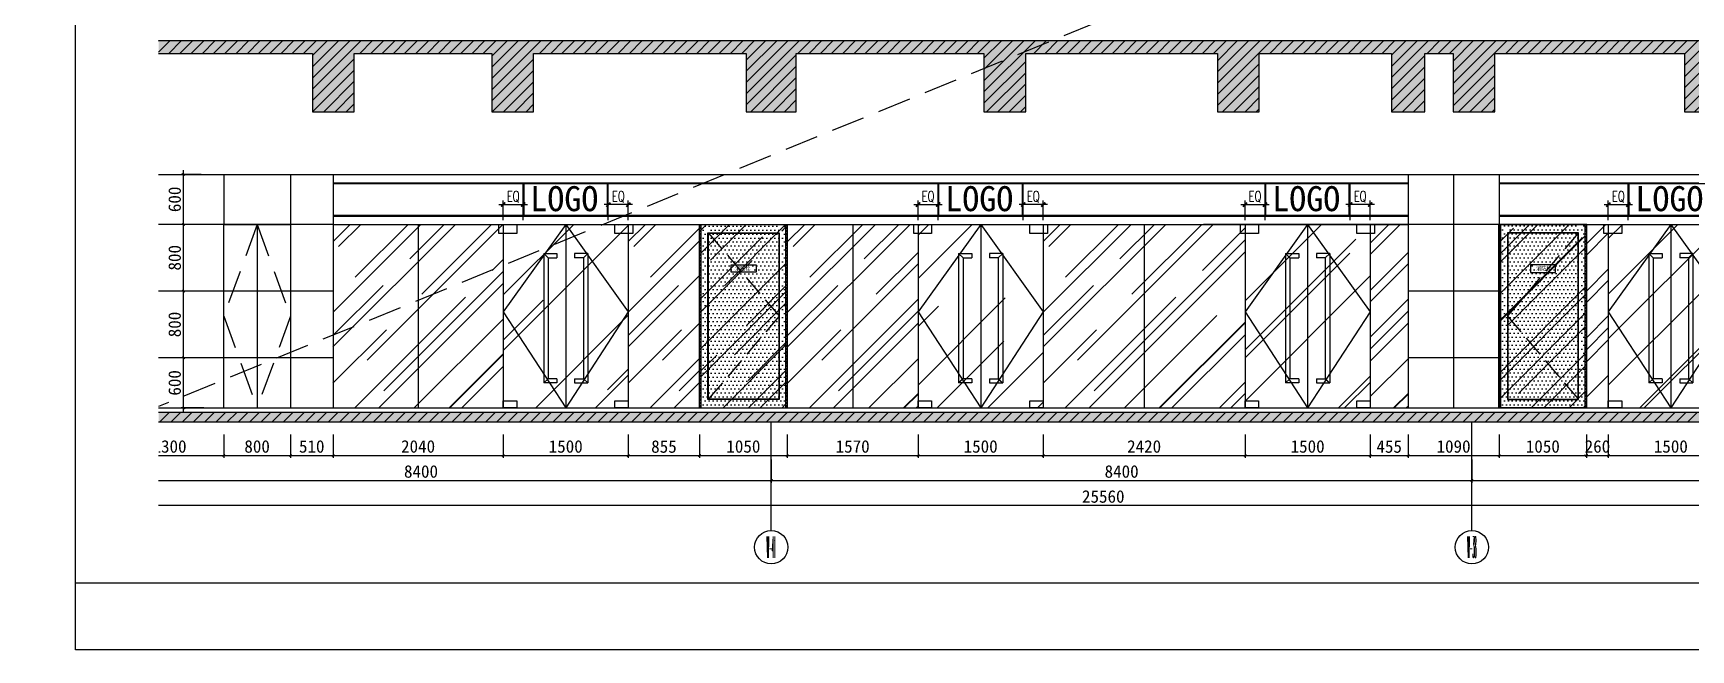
# Model space of a CAD drawing. Header units: millimetres. Extents: x 110215 to 630040, y -488650 to 141897.
# Drawn here: x 461542 to 481417, y 121786 to 129179 of the extents above; entities that cross this region are included whole.
import ezdxf
from ezdxf.enums import TextEntityAlignment as Align
from ezdxf.xclip import XClip

# ---------------------------------------------------------------- set-up
doc = ezdxf.new("R2010")
doc.units = ezdxf.units.MM
doc.header["$LTSCALE"] = 1000
doc.header["$XCLIPFRAME"] = 0
doc.linetypes.add('_DASH', pattern=[0.6, 0.4, -0.2])
doc.linetypes.add('DASH', pattern=[0.35, 0.25, -0.1])
doc.layers.get('Defpoints').update_dxf_attribs({"color": 2})
for name, color, linetype in [('0-118标注', 2, 'Continuous'), ('0-140c立面材料填充', 250, 'Continuous'), ('0-140d立面材料分隔', 146, 'Continuous'), ('0-140立面图剖切线', 4, 'Continuous'), ('1', 4, 'Continuous'), ('7', 7, 'Continuous'), ('D-地面', 8, 'Continuous'), ('E立-ELEV1', 6, 'Continuous')]:
    doc.layers.add(name, color=color, linetype=linetype)
doc.styles.add('_TCH_AXIS', font='COMPLEX', dxfattribs={"bigfont": 'GBCBIG'})
doc.styles.add('COMPLEX', font='COMPLEX')
doc.styles.add('LOGO', font='arial.ttf', dxfattribs={"width": 0.9})
doc.styles.add('TXT', font='txt.shx', dxfattribs={"width": 0.7})
doc.styles.add('繁黑体', font='simhei.ttf')
doc.styles.add('黑体', font='simhei.ttf')
doc.dimstyles.new('50', dxfattribs={"dimscale": 50, "dimtxt": 3, "dimasz": 0.6, "dimexe": 0.6, "dimexo": 0.6, "dimtad": 1, "dimdec": 0, "dimdsep": 46, "dimtxsty": '黑体', "dimblk1": 'ARCHTICK', "dimblk2": 'ARCHTICK', "dimsah": 1, "dimcen": 0, "dimdle": 1, "dimclrd": 251, "dimclre": 251, "dimclrt": 2, "dimadec": 0, "dimazin": 0, "dimtfac": 1, "dimtdec": 0, "dimtix": 1, "dimtmove": 2, "dimatfit": 3, "dimldrblk": 'DOT', "dimfxl": 0, "dimtolj": 1, "dimtzin": 0, "dimarcsym": 0})
doc.dimstyles.new('副本 1-50', dxfattribs={"dimscale": 50, "dimtxt": 2.5, "dimasz": 1, "dimexe": 1, "dimexo": 1, "dimgap": 0.6, "dimtad": 1, "dimdec": 0, "dimrnd": 5, "dimzin": 0, "dimdsep": 46, "dimtxsty": 'TXT', "dimblk": 'ARCHTICK', "dimcen": 4, "dimdle": 1, "dimclrd": 3, "dimclre": 3, "dimclrt": 3, "dimadec": 0, "dimazin": 0, "dimtfac": 1, "dimtdec": 0, "dimtix": 1, "dimtmove": 2, "dimatfit": 3, "dimldrblk": 'ARCHTICK', "dimfxl": 0, "dimtolj": 1, "dimtzin": 0, "dimarcsym": 0})

# ---------------------------------------------------------------- blocks, each defined once
blk = doc.blocks.new('_ArchTick')
at = {"color": 0, "linetype": 'ByBlock', "const_width": 0.4}
blk.add_lwpolyline([(-0.5, -0.5), (0.5, 0.5)], dxfattribs=at)
blk = doc.blocks.new('*D130')
at = {"color": 3, "lineweight": -2, "transparency": 16777216}
for p, q in [((2433621, 314332), (2433281, 314332)), ((2433331, 314145), (2433331, 314382)), ((2433571, 314145), (2433571, 314382))]:
    blk.add_line(p, q, dxfattribs=at)
at = {"layer": 'Defpoints', "color": 0, "transparency": 16777216}
for p in [(2433331, 314332), (2433331, 314095), (2433571, 314095)]:
    blk.add_point(p, dxfattribs=at)
at = {"color": 3, "lineweight": -2, "transparency": 16777216, "xscale": 50, "yscale": 50, "zscale": 50, "rotation": 180}
blk.add_blockref('_ArchTick', (2433331, 314332), dxfattribs=at)
at = {"color": 3, "lineweight": -2, "transparency": 16777216, "xscale": 50, "yscale": 50, "zscale": 50}
blk.add_blockref('_ArchTick', (2433571, 314332), dxfattribs=at)
at = {"color": 3, "transparency": 16777216, "insert": (2433451, 314425), "char_height": 125, "attachment_point": 5, "style": 'TXT'}
blk.add_mtext('\\A1;EQ', dxfattribs=at)
blk = doc.blocks.new('*D131')
at = {"color": 3, "lineweight": -2, "transparency": 16777216}
for p, q in [((2432021, 314332), (2432361, 314332)), ((2432071, 314145), (2432071, 314382)), ((2432311, 314145), (2432311, 314382))]:
    blk.add_line(p, q, dxfattribs=at)
at = {"layer": 'Defpoints', "color": 0, "transparency": 16777216}
for p in [(2432311, 314332), (2432071, 314095), (2432311, 314095)]:
    blk.add_point(p, dxfattribs=at)
at = {"color": 3, "lineweight": -2, "transparency": 16777216, "xscale": 50, "yscale": 50, "zscale": 50, "rotation": 180}
blk.add_blockref('_ArchTick', (2432071, 314332), dxfattribs=at)
at = {"color": 3, "lineweight": -2, "transparency": 16777216, "xscale": 50, "yscale": 50, "zscale": 50}
blk.add_blockref('_ArchTick', (2432311, 314332), dxfattribs=at)
at = {"color": 3, "transparency": 16777216, "insert": (2432191, 314425), "char_height": 125, "attachment_point": 5, "style": 'TXT'}
blk.add_mtext('\\A1;EQ', dxfattribs=at)
blk = doc.blocks.new('DEWRW')
h = blk.add_hatch()
h.set_pattern_fill('玻璃', color=8, scale=500, angle=45)
h.set_pattern_definition([(45, (554804.03, 134723.7), (424.26, 1131.37), [7500, -1000, 2500, -500]), (45, (555097.5, 135370.7), (-823.78, 116.67), [1500, -165, 3000, -375]), (45, (554680.3, 135201), (1601.597, 2075.36), [4000, -700, 2000, -500])])
h.paths.add_polyline_path([(555862, 135164), (555862, 137364), (554847, 137364), (554847, 135164)])
at = {"layer": 'D-地面'}
h = blk.add_hatch(dxfattribs=at)
h.set_pattern_fill('DOTS', color=8, scale=30, style=0)
h.set_pattern_definition([(0, (554824.034, 134723.713), (23.8125, 47.625), [0, -47.625])])
h.paths.add_polyline_path([(554904, 135164), (555804, 135164), (555784, 137364), (554904, 137364)], flags=17)
h.paths.add_polyline_path([(554909, 135164), (555799, 135164), (555799, 137364), (554926, 137364)], flags=16)
h.paths.add_polyline_path([(555862, 135164), (555862, 137364), (554847, 137364), (554847, 135164)])
at = {"layer": 'E立-ELEV1'}
h = blk.add_hatch(dxfattribs=at)
h.set_pattern_fill('ANSI32', color=8, scale=3, style=0)
h.set_pattern_definition([(45, (565679.61, 137320.94), (-20.205576, 20.205576), []), (45, (565693.08, 137320.94), (-20.205576, 20.205576), [])])
h.paths.add_polyline_path([(554827, 135164), (554847, 135164), (554847, 137364), (554827, 137364)])
h = blk.add_hatch(dxfattribs=at)
h.set_pattern_fill('ANSI32', color=8, scale=3, style=0)
h.set_pattern_definition([(45, (566714.61, 137320.94), (-20.205576, 20.205576), []), (45, (566728.08, 137320.94), (-20.205576, 20.205576), [])])
h.paths.add_polyline_path([(555862, 135164), (555882, 135164), (555882, 137364), (555862, 137364)])
at = {"color": 1}
for p, q in [((554827, 135164), (554827, 137364)), ((554827, 135164), (554827, 137364)), ((554827, 137364), (555882, 137364)), ((554847, 135164), (554847, 137364)), ((555862, 135164), (555862, 137364)), ((555882, 135164), (555882, 137364)), ((554827, 135164), (555882, 135164))]:
    blk.add_line(p, q, dxfattribs=at)
at = {"color": 8, "linetype": 'DASH'}
blk.add_lwpolyline([(554932, 137259), (555782, 136264), (554927, 135264)], dxfattribs=at)
at = {"layer": '7', "color": 3}
blk.add_lwpolyline([(555205, 136789), (555205, 136879), (555503, 136879), (555503, 136789)], close=True, dxfattribs=at)
at = {"layer": 'E立-ELEV1', "color": 8}
blk.add_line((554927, 137264), (555782, 137264), dxfattribs=at)
at = {"layer": 'E立-ELEV1', "color": 4}
blk.add_lwpolyline([(555782, 137264), (555782, 135264), (554927, 135264), (554927, 137264)], dxfattribs=at)
at = {"layer": 'E立-ELEV1', "color": 3}
blk.add_lwpolyline([(555777, 137259), (555777, 135269), (554932, 135269), (554932, 137259), (555777, 137259)], close=True, dxfattribs=at)
at = {"layer": '1', "color": 3, "style": 'LOGO', "width": 0.9}
blk.add_text('消防栓', height=48, dxfattribs=at).set_placement((555435, 136812, 274), align=Align.RIGHT)
blk = doc.blocks.new('fdss')
h = blk.add_hatch()
h.set_pattern_fill('玻璃', color=8, scale=500, angle=45)
h.set_pattern_definition([(45, (623654.95, 134486.9), (424.26, 1131.37), [7500, -1000, 2500, -500]), (45, (623948.4, 135133.9), (-823.78, 116.67), [1500, -165, 3000, -375]), (45, (623531.2, 134964.2), (1601.597, 2075.36), [4000, -700, 2000, -500])])
h.paths.add_polyline_path([(623697, 134927), (623697, 137127), (624712, 137127), (624712, 134927)])
at = {"layer": 'D-地面'}
h = blk.add_hatch(dxfattribs=at)
h.set_pattern_fill('DOTS', color=8, scale=30, style=0)
h.set_pattern_definition([(0, (623674.954, 134486.916), (23.8125, 47.625), [0, -47.625])])
h.paths.add_polyline_path([(624655, 134927), (623755, 134927), (623775, 137127), (624655, 137127)], flags=17)
h.paths.add_polyline_path([(624650, 134927), (623760, 134927), (623760, 137127), (624633, 137127)], flags=16)
h.paths.add_polyline_path([(623697, 134927), (623697, 137127), (624712, 137127), (624712, 134927)])
at = {"layer": 'E立-ELEV1'}
h = blk.add_hatch(dxfattribs=at)
h.set_pattern_fill('ANSI32', color=8, scale=3, style=0)
h.set_pattern_definition([(45, (635565.53, 137084.142), (-20.205576, 20.205576), []), (45, (635579, 137084.142), (-20.205576, 20.205576), [])])
h.paths.add_polyline_path([(623697, 134927), (623677, 134927), (623677, 137127), (623697, 137127)])
h = blk.add_hatch(dxfattribs=at)
h.set_pattern_fill('ANSI32', color=8, scale=3, style=0)
h.set_pattern_definition([(45, (634530.53, 137084.142), (-20.20558, 20.20558), []), (45, (634544, 137084.142), (-20.20558, 20.20558), [])])
h.paths.add_polyline_path([(624732, 134927), (624712, 134927), (624712, 137127), (624732, 137127)])
at = {"color": 1}
for p, q in [((623677, 134927), (623677, 137127)), ((624732, 137127), (623677, 137127)), ((623697, 134927), (623697, 137127)), ((624712, 134927), (624712, 137127)), ((624732, 134927), (624732, 137127)), ((624732, 134927), (624732, 137127)), ((624732, 134927), (623677, 134927))]:
    blk.add_line(p, q, dxfattribs=at)
at = {"color": 8, "linetype": 'DASH'}
blk.add_lwpolyline([(624627, 137022), (623777, 136027), (624632, 135027)], dxfattribs=at)
at = {"layer": '7', "color": 3}
blk.add_lwpolyline([(624354, 136552), (624354, 136642), (624056, 136642), (624056, 136552)], close=True, dxfattribs=at)
at = {"layer": 'E立-ELEV1', "color": 8}
blk.add_line((624632, 137027), (623777, 137027), dxfattribs=at)
at = {"layer": 'E立-ELEV1', "color": 4}
blk.add_lwpolyline([(623777, 137027), (623777, 135027), (624632, 135027), (624632, 137027)], dxfattribs=at)
at = {"layer": 'E立-ELEV1', "color": 3}
blk.add_lwpolyline([(623782, 137022), (623782, 135032), (624627, 135032), (624627, 137022), (623782, 137022)], close=True, dxfattribs=at)
at = {"layer": '1', "color": 3, "style": 'LOGO', "width": 0.9}
blk.add_text('消防栓', height=48, dxfattribs=at).set_placement((624305, 136575, 274), align=Align.RIGHT)
blk = doc.blocks.new('*D499')
at = {"color": 251, "lineweight": -2, "transparency": 16777216}
for p, q in [((493335, 131416), (493335, 131136)), ((494635, 131416), (494635, 131136)), ((493285, 131166), (494685, 131166))]:
    blk.add_line(p, q, dxfattribs=at)
at = {"layer": 'Defpoints', "color": 0, "transparency": 16777216}
for p in [(493335, 131566), (494635, 131566), (494635, 131166)]:
    blk.add_point(p, dxfattribs=at)
at = {"color": 251, "lineweight": -2, "transparency": 16777216, "xscale": 30, "yscale": 30, "zscale": 30, "rotation": 180}
blk.add_blockref('_ArchTick', (493335, 131166), dxfattribs=at)
at = {"color": 251, "lineweight": -2, "transparency": 16777216, "xscale": 30, "yscale": 30, "zscale": 30}
blk.add_blockref('_ArchTick', (494635, 131166), dxfattribs=at)
at = {"color": 2, "transparency": 16777216, "insert": (493985, 131273), "char_height": 150, "attachment_point": 5, "style": '黑体'}
blk.add_mtext('\\A1;1300', dxfattribs=at)
blk = doc.blocks.new('_DOT')
at = {"color": 0, "linetype": 'ByBlock'}
blk.add_line((-0.5, 0), (-1, 0), dxfattribs=at)
at = {"color": 0, "linetype": 'ByBlock', "const_width": 0.5}
blk.add_lwpolyline([(-0.25, 0, 1), (0.25, 0, 1)], format="xyb", close=True, dxfattribs=at)
blk = doc.blocks.new('*D500')
at = {"color": 251, "lineweight": -2, "transparency": 16777216}
for p, q in [((494635, 131416), (494635, 131136)), ((495435, 131416), (495435, 131136)), ((494585, 131166), (495485, 131166))]:
    blk.add_line(p, q, dxfattribs=at)
at = {"layer": 'Defpoints', "color": 0, "transparency": 16777216}
for p in [(494635, 131566), (495435, 131566), (495435, 131166)]:
    blk.add_point(p, dxfattribs=at)
at = {"color": 251, "lineweight": -2, "transparency": 16777216, "xscale": 30, "yscale": 30, "zscale": 30, "rotation": 180}
blk.add_blockref('_ArchTick', (494635, 131166), dxfattribs=at)
at = {"color": 251, "lineweight": -2, "transparency": 16777216, "xscale": 30, "yscale": 30, "zscale": 30}
blk.add_blockref('_ArchTick', (495435, 131166), dxfattribs=at)
at = {"color": 2, "transparency": 16777216, "insert": (495035, 131273), "char_height": 150, "attachment_point": 5, "style": '黑体'}
blk.add_mtext('\\A1;800', dxfattribs=at)
blk = doc.blocks.new('*D501')
at = {"color": 251, "lineweight": -2, "transparency": 16777216}
for p, q in [((495435, 131416), (495435, 131136)), ((495945, 131416), (495945, 131136)), ((495385, 131166), (495995, 131166))]:
    blk.add_line(p, q, dxfattribs=at)
at = {"layer": 'Defpoints', "color": 0, "transparency": 16777216}
for p in [(495435, 131566), (495945, 131566), (495945, 131166)]:
    blk.add_point(p, dxfattribs=at)
at = {"color": 251, "lineweight": -2, "transparency": 16777216, "xscale": 30, "yscale": 30, "zscale": 30, "rotation": 180}
blk.add_blockref('_ArchTick', (495435, 131166), dxfattribs=at)
at = {"color": 251, "lineweight": -2, "transparency": 16777216, "xscale": 30, "yscale": 30, "zscale": 30}
blk.add_blockref('_ArchTick', (495945, 131166), dxfattribs=at)
at = {"color": 2, "transparency": 16777216, "insert": (495690, 131273), "char_height": 150, "attachment_point": 5, "style": '黑体'}
blk.add_mtext('\\A1;510', dxfattribs=at)
blk = doc.blocks.new('*D502')
at = {"color": 251, "lineweight": -2, "transparency": 16777216}
for p, q in [((495945, 131416), (495945, 131136)), ((497985, 131416), (497985, 131136)), ((495895, 131166), (498035, 131166))]:
    blk.add_line(p, q, dxfattribs=at)
at = {"layer": 'Defpoints', "color": 0, "transparency": 16777216}
for p in [(495945, 131566), (497985, 131566), (497985, 131166)]:
    blk.add_point(p, dxfattribs=at)
at = {"color": 251, "lineweight": -2, "transparency": 16777216, "xscale": 30, "yscale": 30, "zscale": 30, "rotation": 180}
blk.add_blockref('_ArchTick', (495945, 131166), dxfattribs=at)
at = {"color": 251, "lineweight": -2, "transparency": 16777216, "xscale": 30, "yscale": 30, "zscale": 30}
blk.add_blockref('_ArchTick', (497985, 131166), dxfattribs=at)
at = {"color": 2, "transparency": 16777216, "insert": (496965, 131273), "char_height": 150, "attachment_point": 5, "style": '黑体'}
blk.add_mtext('\\A1;2040', dxfattribs=at)
blk = doc.blocks.new('*D503')
at = {"color": 251, "lineweight": -2, "transparency": 16777216}
for p, q in [((497985, 131416), (497985, 131136)), ((499485, 131416), (499485, 131136)), ((497935, 131166), (499535, 131166))]:
    blk.add_line(p, q, dxfattribs=at)
at = {"layer": 'Defpoints', "color": 0, "transparency": 16777216}
for p in [(497985, 131566), (499485, 131566), (499485, 131166)]:
    blk.add_point(p, dxfattribs=at)
at = {"color": 251, "lineweight": -2, "transparency": 16777216, "xscale": 30, "yscale": 30, "zscale": 30, "rotation": 180}
blk.add_blockref('_ArchTick', (497985, 131166), dxfattribs=at)
at = {"color": 251, "lineweight": -2, "transparency": 16777216, "xscale": 30, "yscale": 30, "zscale": 30}
blk.add_blockref('_ArchTick', (499485, 131166), dxfattribs=at)
at = {"color": 2, "transparency": 16777216, "insert": (498735, 131273), "char_height": 150, "attachment_point": 5, "style": '黑体'}
blk.add_mtext('\\A1;1500', dxfattribs=at)
blk = doc.blocks.new('*D504')
at = {"color": 251, "lineweight": -2, "transparency": 16777216}
for p, q in [((499485, 131416), (499485, 131136)), ((500340, 131416), (500340, 131136)), ((499435, 131166), (500390, 131166))]:
    blk.add_line(p, q, dxfattribs=at)
at = {"layer": 'Defpoints', "color": 0, "transparency": 16777216}
for p in [(499485, 131566), (500340, 131566), (500340, 131166)]:
    blk.add_point(p, dxfattribs=at)
at = {"color": 251, "lineweight": -2, "transparency": 16777216, "xscale": 30, "yscale": 30, "zscale": 30, "rotation": 180}
blk.add_blockref('_ArchTick', (499485, 131166), dxfattribs=at)
at = {"color": 251, "lineweight": -2, "transparency": 16777216, "xscale": 30, "yscale": 30, "zscale": 30}
blk.add_blockref('_ArchTick', (500340, 131166), dxfattribs=at)
at = {"color": 2, "transparency": 16777216, "insert": (499913, 131272), "char_height": 150, "attachment_point": 5, "style": '黑体'}
blk.add_mtext('\\A1;855', dxfattribs=at)
blk = doc.blocks.new('*D505')
at = {"color": 251, "lineweight": -2, "transparency": 16777216}
for p, q in [((500340, 131416), (500340, 131136)), ((501390, 131416), (501390, 131136)), ((500290, 131166), (501440, 131166))]:
    blk.add_line(p, q, dxfattribs=at)
at = {"layer": 'Defpoints', "color": 0, "transparency": 16777216}
for p in [(500340, 131566), (501390, 131566), (501390, 131166)]:
    blk.add_point(p, dxfattribs=at)
at = {"color": 251, "lineweight": -2, "transparency": 16777216, "xscale": 30, "yscale": 30, "zscale": 30, "rotation": 180}
blk.add_blockref('_ArchTick', (500340, 131166), dxfattribs=at)
at = {"color": 251, "lineweight": -2, "transparency": 16777216, "xscale": 30, "yscale": 30, "zscale": 30}
blk.add_blockref('_ArchTick', (501390, 131166), dxfattribs=at)
at = {"color": 2, "transparency": 16777216, "insert": (500865, 131273), "char_height": 150, "attachment_point": 5, "style": '黑体'}
blk.add_mtext('\\A1;1050', dxfattribs=at)
blk = doc.blocks.new('*D506')
at = {"color": 251, "lineweight": -2, "transparency": 16777216}
for p, q in [((501390, 131416), (501390, 131136)), ((502960, 131416), (502960, 131136)), ((501340, 131166), (503010, 131166))]:
    blk.add_line(p, q, dxfattribs=at)
at = {"layer": 'Defpoints', "color": 0, "transparency": 16777216}
for p in [(501390, 131566), (502960, 131566), (502960, 131166)]:
    blk.add_point(p, dxfattribs=at)
at = {"color": 251, "lineweight": -2, "transparency": 16777216, "xscale": 30, "yscale": 30, "zscale": 30, "rotation": 180}
blk.add_blockref('_ArchTick', (501390, 131166), dxfattribs=at)
at = {"color": 251, "lineweight": -2, "transparency": 16777216, "xscale": 30, "yscale": 30, "zscale": 30}
blk.add_blockref('_ArchTick', (502960, 131166), dxfattribs=at)
at = {"color": 2, "transparency": 16777216, "insert": (502175, 131273), "char_height": 150, "attachment_point": 5, "style": '黑体'}
blk.add_mtext('\\A1;1570', dxfattribs=at)
blk = doc.blocks.new('*D507')
at = {"color": 251, "lineweight": -2, "transparency": 16777216}
for p, q in [((502960, 131416), (502960, 131136)), ((504460, 131416), (504460, 131136)), ((502910, 131166), (504510, 131166))]:
    blk.add_line(p, q, dxfattribs=at)
at = {"layer": 'Defpoints', "color": 0, "transparency": 16777216}
for p in [(502960, 131566), (504460, 131566), (504460, 131166)]:
    blk.add_point(p, dxfattribs=at)
at = {"color": 251, "lineweight": -2, "transparency": 16777216, "xscale": 30, "yscale": 30, "zscale": 30, "rotation": 180}
blk.add_blockref('_ArchTick', (502960, 131166), dxfattribs=at)
at = {"color": 251, "lineweight": -2, "transparency": 16777216, "xscale": 30, "yscale": 30, "zscale": 30}
blk.add_blockref('_ArchTick', (504460, 131166), dxfattribs=at)
at = {"color": 2, "transparency": 16777216, "insert": (503710, 131273), "char_height": 150, "attachment_point": 5, "style": '黑体'}
blk.add_mtext('\\A1;1500', dxfattribs=at)
blk = doc.blocks.new('*D508')
at = {"color": 251, "lineweight": -2, "transparency": 16777216}
for p, q in [((504460, 131416), (504460, 131136)), ((506880, 131416), (506880, 131136)), ((504410, 131166), (506930, 131166))]:
    blk.add_line(p, q, dxfattribs=at)
at = {"layer": 'Defpoints', "color": 0, "transparency": 16777216}
for p in [(504460, 131566), (506880, 131566), (506880, 131166)]:
    blk.add_point(p, dxfattribs=at)
at = {"color": 251, "lineweight": -2, "transparency": 16777216, "xscale": 30, "yscale": 30, "zscale": 30, "rotation": 180}
blk.add_blockref('_ArchTick', (504460, 131166), dxfattribs=at)
at = {"color": 251, "lineweight": -2, "transparency": 16777216, "xscale": 30, "yscale": 30, "zscale": 30}
blk.add_blockref('_ArchTick', (506880, 131166), dxfattribs=at)
at = {"color": 2, "transparency": 16777216, "insert": (505670, 131273), "char_height": 150, "attachment_point": 5, "style": '黑体'}
blk.add_mtext('\\A1;2420', dxfattribs=at)
blk = doc.blocks.new('*D509')
at = {"color": 251, "lineweight": -2, "transparency": 16777216}
for p, q in [((506880, 131416), (506880, 131136)), ((508380, 131416), (508380, 131136)), ((506830, 131166), (508430, 131166))]:
    blk.add_line(p, q, dxfattribs=at)
at = {"layer": 'Defpoints', "color": 0, "transparency": 16777216}
for p in [(506880, 131566), (508380, 131566), (508380, 131166)]:
    blk.add_point(p, dxfattribs=at)
at = {"color": 251, "lineweight": -2, "transparency": 16777216, "xscale": 30, "yscale": 30, "zscale": 30, "rotation": 180}
blk.add_blockref('_ArchTick', (506880, 131166), dxfattribs=at)
at = {"color": 251, "lineweight": -2, "transparency": 16777216, "xscale": 30, "yscale": 30, "zscale": 30}
blk.add_blockref('_ArchTick', (508380, 131166), dxfattribs=at)
at = {"color": 2, "transparency": 16777216, "insert": (507630, 131273), "char_height": 150, "attachment_point": 5, "style": '黑体'}
blk.add_mtext('\\A1;1500', dxfattribs=at)
blk = doc.blocks.new('*D510')
at = {"color": 251, "lineweight": -2, "transparency": 16777216}
for p, q in [((508380, 131416), (508380, 131136)), ((508835, 131416), (508835, 131136)), ((508330, 131166), (508885, 131166))]:
    blk.add_line(p, q, dxfattribs=at)
at = {"layer": 'Defpoints', "color": 0, "transparency": 16777216}
for p in [(508380, 131566), (508835, 131566), (508835, 131166)]:
    blk.add_point(p, dxfattribs=at)
at = {"color": 251, "lineweight": -2, "transparency": 16777216, "xscale": 30, "yscale": 30, "zscale": 30, "rotation": 180}
blk.add_blockref('_ArchTick', (508380, 131166), dxfattribs=at)
at = {"color": 251, "lineweight": -2, "transparency": 16777216, "xscale": 30, "yscale": 30, "zscale": 30}
blk.add_blockref('_ArchTick', (508835, 131166), dxfattribs=at)
at = {"color": 2, "transparency": 16777216, "insert": (508608, 131272), "char_height": 150, "attachment_point": 5, "style": '黑体'}
blk.add_mtext('\\A1;455', dxfattribs=at)
blk = doc.blocks.new('*D511')
at = {"color": 251, "lineweight": -2, "transparency": 16777216}
for p, q in [((508835, 131416), (508835, 131136)), ((509925, 131416), (509925, 131136)), ((508785, 131166), (509975, 131166))]:
    blk.add_line(p, q, dxfattribs=at)
at = {"layer": 'Defpoints', "color": 0, "transparency": 16777216}
for p in [(509925, 131736), (508835, 131566), (509925, 131166)]:
    blk.add_point(p, dxfattribs=at)
at = {"color": 251, "lineweight": -2, "transparency": 16777216, "xscale": 30, "yscale": 30, "zscale": 30, "rotation": 180}
blk.add_blockref('_ArchTick', (508835, 131166), dxfattribs=at)
at = {"color": 251, "lineweight": -2, "transparency": 16777216, "xscale": 30, "yscale": 30, "zscale": 30}
blk.add_blockref('_ArchTick', (509925, 131166), dxfattribs=at)
at = {"color": 2, "transparency": 16777216, "insert": (509380, 131273), "char_height": 150, "attachment_point": 5, "style": '黑体'}
blk.add_mtext('\\A1;1090', dxfattribs=at)
blk = doc.blocks.new('*D512')
at = {"color": 251, "lineweight": -2, "transparency": 16777216}
for p, q in [((509925, 131416), (509925, 131136)), ((510975, 131416), (510975, 131136)), ((509875, 131166), (511025, 131166))]:
    blk.add_line(p, q, dxfattribs=at)
at = {"layer": 'Defpoints', "color": 0, "transparency": 16777216}
for p in [(509925, 131566), (510975, 131566), (510975, 131166)]:
    blk.add_point(p, dxfattribs=at)
at = {"color": 251, "lineweight": -2, "transparency": 16777216, "xscale": 30, "yscale": 30, "zscale": 30, "rotation": 180}
blk.add_blockref('_ArchTick', (509925, 131166), dxfattribs=at)
at = {"color": 251, "lineweight": -2, "transparency": 16777216, "xscale": 30, "yscale": 30, "zscale": 30}
blk.add_blockref('_ArchTick', (510975, 131166), dxfattribs=at)
at = {"color": 2, "transparency": 16777216, "insert": (510450, 131273), "char_height": 150, "attachment_point": 5, "style": '黑体'}
blk.add_mtext('\\A1;1050', dxfattribs=at)
blk = doc.blocks.new('*D513')
at = {"color": 251, "lineweight": -2, "transparency": 16777216}
for p, q in [((510975, 131416), (510975, 131136)), ((511235, 131416), (511235, 131136)), ((510975, 131166), (510945, 131166)), ((510975, 131166), (511235, 131166)), ((511235, 131166), (511265, 131166))]:
    blk.add_line(p, q, dxfattribs=at)
at = {"layer": 'Defpoints', "color": 0, "transparency": 16777216}
for p in [(510975, 131566), (511235, 131566), (511235, 131166)]:
    blk.add_point(p, dxfattribs=at)
at = {"color": 251, "lineweight": -2, "transparency": 16777216, "xscale": 30, "yscale": 30, "zscale": 30}
blk.add_blockref('_ArchTick', (510975, 131166), dxfattribs=at)
at = {"color": 251, "lineweight": -2, "transparency": 16777216, "xscale": 30, "yscale": 30, "zscale": 30, "rotation": 180}
blk.add_blockref('_ArchTick', (511235, 131166), dxfattribs=at)
at = {"color": 2, "transparency": 16777216, "insert": (511105, 131273), "char_height": 150, "attachment_point": 5, "style": '黑体'}
blk.add_mtext('\\A1;260', dxfattribs=at)
blk = doc.blocks.new('*D514')
at = {"color": 251, "lineweight": -2, "transparency": 16777216}
for p, q in [((511235, 131416), (511235, 131136)), ((512735, 131416), (512735, 131136)), ((511185, 131166), (512785, 131166))]:
    blk.add_line(p, q, dxfattribs=at)
at = {"layer": 'Defpoints', "color": 0, "transparency": 16777216}
for p in [(511235, 131566), (512735, 131566), (512735, 131166)]:
    blk.add_point(p, dxfattribs=at)
at = {"color": 251, "lineweight": -2, "transparency": 16777216, "xscale": 30, "yscale": 30, "zscale": 30, "rotation": 180}
blk.add_blockref('_ArchTick', (511235, 131166), dxfattribs=at)
at = {"color": 251, "lineweight": -2, "transparency": 16777216, "xscale": 30, "yscale": 30, "zscale": 30}
blk.add_blockref('_ArchTick', (512735, 131166), dxfattribs=at)
at = {"color": 2, "transparency": 16777216, "insert": (511985, 131273), "char_height": 150, "attachment_point": 5, "style": '黑体'}
blk.add_mtext('\\A1;1500', dxfattribs=at)
blk = doc.blocks.new('*D520')
at = {"color": 251, "lineweight": -2, "transparency": 16777216}
for p, q in [((492800, 131116), (492800, 130836)), ((501200, 131116), (501200, 130836)), ((492750, 130866), (501250, 130866))]:
    blk.add_line(p, q, dxfattribs=at)
at = {"layer": 'Defpoints', "color": 0, "transparency": 16777216}
for p in [(492800, 131166), (501200, 131166), (501200, 130866)]:
    blk.add_point(p, dxfattribs=at)
at = {"color": 251, "lineweight": -2, "transparency": 16777216, "xscale": 30, "yscale": 30, "zscale": 30, "rotation": 180}
blk.add_blockref('_ArchTick', (492800, 130866), dxfattribs=at)
at = {"color": 251, "lineweight": -2, "transparency": 16777216, "xscale": 30, "yscale": 30, "zscale": 30}
blk.add_blockref('_ArchTick', (501200, 130866), dxfattribs=at)
at = {"color": 2, "transparency": 16777216, "insert": (497000, 130973), "char_height": 150, "attachment_point": 5, "style": '黑体'}
blk.add_mtext('\\A1;8400', dxfattribs=at)
blk = doc.blocks.new('*D521')
at = {"color": 251, "lineweight": -2, "transparency": 16777216}
for p, q in [((501200, 131116), (501200, 130836)), ((509600, 131116), (509600, 130836)), ((501150, 130866), (509650, 130866))]:
    blk.add_line(p, q, dxfattribs=at)
at = {"layer": 'Defpoints', "color": 0, "transparency": 16777216}
for p in [(501200, 131166), (509600, 131166), (509600, 130866)]:
    blk.add_point(p, dxfattribs=at)
at = {"color": 251, "lineweight": -2, "transparency": 16777216, "xscale": 30, "yscale": 30, "zscale": 30, "rotation": 180}
blk.add_blockref('_ArchTick', (501200, 130866), dxfattribs=at)
at = {"color": 251, "lineweight": -2, "transparency": 16777216, "xscale": 30, "yscale": 30, "zscale": 30}
blk.add_blockref('_ArchTick', (509600, 130866), dxfattribs=at)
at = {"color": 2, "transparency": 16777216, "insert": (505400, 130973), "char_height": 150, "attachment_point": 5, "style": '黑体'}
blk.add_mtext('\\A1;8400', dxfattribs=at)
blk = doc.blocks.new('*D522')
at = {"color": 251, "lineweight": -2, "transparency": 16777216}
for p, q in [((509600, 131116), (509600, 130836)), ((517430, 131116), (517430, 130836)), ((509550, 130866), (517480, 130866))]:
    blk.add_line(p, q, dxfattribs=at)
at = {"layer": 'Defpoints', "color": 0, "transparency": 16777216}
for p in [(509600, 131166), (517430, 131166), (517430, 130866)]:
    blk.add_point(p, dxfattribs=at)
at = {"color": 251, "lineweight": -2, "transparency": 16777216, "xscale": 30, "yscale": 30, "zscale": 30, "rotation": 180}
blk.add_blockref('_ArchTick', (509600, 130866), dxfattribs=at)
at = {"color": 251, "lineweight": -2, "transparency": 16777216, "xscale": 30, "yscale": 30, "zscale": 30}
blk.add_blockref('_ArchTick', (517430, 130866), dxfattribs=at)
at = {"color": 2, "transparency": 16777216, "insert": (513515, 130973), "char_height": 150, "attachment_point": 5, "style": '黑体'}
blk.add_mtext('\\A1;7830', dxfattribs=at)
blk = doc.blocks.new('*D524')
at = {"color": 251, "lineweight": -2, "transparency": 16777216}
for p, q in [((492400, 130816), (492400, 130536)), ((517960, 130816), (517960, 130536)), ((518010, 130566), (492350, 130566))]:
    blk.add_line(p, q, dxfattribs=at)
at = {"layer": 'Defpoints', "color": 0, "transparency": 16777216}
for p in [(492400, 130866), (517960, 130866), (492400, 130566)]:
    blk.add_point(p, dxfattribs=at)
at = {"color": 251, "lineweight": -2, "transparency": 16777216, "xscale": 30, "yscale": 30, "zscale": 30, "rotation": 180}
blk.add_blockref('_ArchTick', (492400, 130566), dxfattribs=at)
at = {"color": 251, "lineweight": -2, "transparency": 16777216, "xscale": 30, "yscale": 30, "zscale": 30}
blk.add_blockref('_ArchTick', (517960, 130566), dxfattribs=at)
at = {"color": 2, "transparency": 16777216, "insert": (505180, 130673), "char_height": 150, "attachment_point": 5, "style": '黑体'}
blk.add_mtext('\\A1;25560', dxfattribs=at)
blk = doc.blocks.new('_AXISO')
blk.add_circle((0, 0), 0.5)
at = {"style": 'COMPLEX', "width": 1.041667}
blk.add_attdef('A', text='', height=0.56, dxfattribs=at).set_placement((-0.25, -0.28), (0.25, -0.28), align=Align.FIT)
blk = doc.blocks.new('*D494')
at = {"color": 251, "lineweight": -2, "transparency": 16777216}
for p, q in [((494154, 131686), (494154, 132386)), ((494395, 132336), (494124, 132336)), ((494395, 131736), (494124, 131736))]:
    blk.add_line(p, q, dxfattribs=at)
at = {"layer": 'Defpoints', "color": 0, "transparency": 16777216}
for p in [(494154, 132336), (494425, 132336), (494425, 131736)]:
    blk.add_point(p, dxfattribs=at)
at = {"color": 251, "lineweight": -2, "transparency": 16777216, "xscale": 30, "yscale": 30, "zscale": 30}
for p, rotation in [((494154, 132336), 90), ((494154, 131736), 270)]:
    blk.add_blockref('_ArchTick', p, dxfattribs=dict(at, rotation=rotation))
at = {"color": 2, "transparency": 16777216, "insert": (494047, 132036), "char_height": 150, "attachment_point": 5, "rotation": 90, "style": '黑体'}
blk.add_mtext('\\A1;600', dxfattribs=at)
blk = doc.blocks.new('*D495')
at = {"color": 251, "lineweight": -2, "transparency": 16777216}
for p, q in [((494154, 132286), (494154, 133186)), ((494365, 133136), (494124, 133136)), ((494365, 132336), (494124, 132336))]:
    blk.add_line(p, q, dxfattribs=at)
at = {"layer": 'Defpoints', "color": 0, "transparency": 16777216}
for p in [(494154, 133136), (494395, 133136), (494395, 132336)]:
    blk.add_point(p, dxfattribs=at)
at = {"color": 251, "lineweight": -2, "transparency": 16777216, "xscale": 30, "yscale": 30, "zscale": 30}
for p, rotation in [((494154, 133136), 90), ((494154, 132336), 270)]:
    blk.add_blockref('_ArchTick', p, dxfattribs=dict(at, rotation=rotation))
at = {"color": 2, "transparency": 16777216, "insert": (494047, 132736), "char_height": 150, "attachment_point": 5, "rotation": 90, "style": '黑体'}
blk.add_mtext('\\A1;800', dxfattribs=at)
blk = doc.blocks.new('*D496')
at = {"color": 251, "lineweight": -2, "transparency": 16777216}
for p, q in [((494154, 133086), (494154, 133986)), ((494365, 133936), (494124, 133936)), ((494365, 133136), (494124, 133136))]:
    blk.add_line(p, q, dxfattribs=at)
at = {"layer": 'Defpoints', "color": 0, "transparency": 16777216}
for p in [(494154, 133936), (494395, 133936), (494395, 133136)]:
    blk.add_point(p, dxfattribs=at)
at = {"color": 251, "lineweight": -2, "transparency": 16777216, "xscale": 30, "yscale": 30, "zscale": 30}
for p, rotation in [((494154, 133936), 90), ((494154, 133136), 270)]:
    blk.add_blockref('_ArchTick', p, dxfattribs=dict(at, rotation=rotation))
at = {"color": 2, "transparency": 16777216, "insert": (494047, 133536), "char_height": 150, "attachment_point": 5, "rotation": 90, "style": '黑体'}
blk.add_mtext('\\A1;800', dxfattribs=at)
blk = doc.blocks.new('*D497')
at = {"color": 251, "lineweight": -2, "transparency": 16777216}
for p, q in [((494154, 133886), (494154, 134586)), ((494365, 134536), (494124, 134536)), ((494365, 133936), (494124, 133936))]:
    blk.add_line(p, q, dxfattribs=at)
at = {"layer": 'Defpoints', "color": 0, "transparency": 16777216}
for p in [(494154, 134536), (494395, 134536), (494395, 133936)]:
    blk.add_point(p, dxfattribs=at)
at = {"color": 251, "lineweight": -2, "transparency": 16777216, "xscale": 30, "yscale": 30, "zscale": 30}
for p, rotation in [((494154, 134536), 90), ((494154, 133936), 270)]:
    blk.add_blockref('_ArchTick', p, dxfattribs=dict(at, rotation=rotation))
at = {"color": 2, "transparency": 16777216, "insert": (494047, 134236), "char_height": 150, "attachment_point": 5, "rotation": 90, "style": '黑体'}
blk.add_mtext('\\A1;600', dxfattribs=at)
blk = doc.blocks.new('kjlkj')
at = {"layer": '0-140c立面材料填充'}
h = blk.add_hatch(dxfattribs=at)
h.set_pattern_fill('AR-RROOF', color=256, scale=50, angle=45, style=0)
h.set_pattern_definition([(45, (2419215.6, 311894.9), (1077.63, 2873.68), [19050, -2540, 6350, -1270]), (45, (2419961, 313538.3), (-2092.4, 296.35), [3810, -419.1, 7620, -952.5]), (45, (2418901.25, 313107.2), (4068.056, 5271.41), [10160, -1778, 5080, -1270])])
h.paths.add_polyline_path([(2433571.1, 314094.9), (2432071.1, 314094.9), (2432071.1, 311894.9), (2433571.1, 311894.9)])
at = {"color": 8}
for p, q in [((2432311.1, 314194.9), (2432311.1, 314594.9)), ((2432321.1, 314194.9), (2432321.1, 314594.9)), ((2433321.1, 314194.9), (2433321.1, 314594.9)), ((2433331.1, 314194.9), (2433331.1, 314594.9))]:
    blk.add_line(p, q, dxfattribs=at)
for points in [[(2432821.1, 314094.9), (2432071.1, 313044.9), (2432821.1, 311894.9)], [(2432821.1, 314094.9), (2433571.1, 313044.9), (2432821.1, 311894.9)]]:
    blk.add_lwpolyline(points, dxfattribs=at)
at = {"layer": '0-140d立面材料分隔'}
for p, q in [((2432071.1, 314094.9), (2432071.1, 311894.9)), ((2432821.1, 314094.9), (2432821.1, 311894.9)), ((2433571.1, 314094.9), (2433571.1, 311894.9))]:
    blk.add_line(p, q, dxfattribs=at)
at = {"layer": '0-140d立面材料分隔', "color": 1}
for p, q in [((2432609.7, 313694.9, -219.5), (2432556.9, 313744.9, -219.5)), ((2432556.9, 313744.9, -219.5), (2432556.9, 312194.9)), ((2432556.9, 313744.9, -219.5), (2432715.4, 313744.9, -219.5)), ((2432609.7, 313694.9, -219.5), (2432609.7, 312244.9)), ((2432609.7, 313694.9, -219.5), (2432715.4, 313694.9, -219.5)), ((2432715.4, 313744.9, -219.5), (2432715.4, 313694.9, -219.5)), ((2432926.8, 313744.9, -219.5), (2432926.8, 313694.9, -219.5)), ((2433085.4, 313744.9, -219.5), (2432926.8, 313744.9, -219.5)), ((2433032.5, 313694.9, -219.5), (2432926.8, 313694.9, -219.5)), ((2433032.5, 313694.9, -219.5), (2433085.4, 313744.9, -219.5)), ((2433032.5, 313694.9, -219.5), (2433032.5, 312244.9)), ((2433085.4, 313744.9, -219.5), (2433085.4, 312194.9)), ((2432609.7, 312244.9), (2432556.9, 312194.9)), ((2432715.4, 312244.9), (2432609.7, 312244.9)), ((2432715.4, 312244.9), (2432715.4, 312194.9)), ((2432926.8, 312244.9), (2433032.5, 312244.9)), ((2432926.8, 312244.9), (2432926.8, 312194.9)), ((2433032.5, 312244.9), (2433085.4, 312194.9)), ((2432715.4, 312194.9), (2432556.9, 312194.9)), ((2432926.8, 312194.9), (2433085.4, 312194.9))]:
    blk.add_line(p, q, dxfattribs=at)
for points in [[(2432018.3, 314094.9), (2432233.1, 314094.9), (2432233.1, 313984.9), (2432018.3, 313984.9)], [(2433409.2, 314094.9), (2433624, 314094.9), (2433624, 313984.9), (2433409.2, 313984.9)], [(2432071.1, 311978.2), (2432233.1, 311978.2), (2432233.1, 311894.9), (2432071.1, 311894.9)], [(2433409.2, 311978.2), (2433571.1, 311978.2), (2433571.1, 311894.9), (2433409.2, 311894.9)]]:
    blk.add_lwpolyline(points, close=True, dxfattribs=at)
at = {"color": 1, "style": '繁黑体'}
blk.add_text('LOGO', height=300, dxfattribs=at).set_placement((2432396, 314253.3, -219.5))
at = {"color": 8}
dim = blk.add_linear_dim(base=(2432311.1, 314332.1), p1=(2432071.1, 314094.9), p2=(2432311.1, 314094.9), text='EQ', dimstyle='副本 1-50', dxfattribs=at)
dim.commit()
dim.dimension.update_dxf_attribs({"geometry": '*D131', "text_midpoint": (2432191.1, 314424.6)})
dim = blk.add_linear_dim(base=(2433331.1, 314332.1), p1=(2433571.1, 314094.9), p2=(2433331.1, 314094.9), angle=180, text='EQ', dimstyle='副本 1-50', dxfattribs=at)
dim.commit()
dim.dimension.update_dxf_attribs({"geometry": '*D130', "text_midpoint": (2433451.1, 314424.6)})
blk = doc.blocks.new('fvdsdsfs')
h = blk.add_hatch()
h.set_pattern_fill('ANSI31', color=250, scale=30)
h.set_pattern_definition([(45, (-113752.26, -3190.91), (-67.351921, 67.351921), [])])
h.paths.add_polyline_path([(492399.8, 131686), (517960.2, 131686), (517960.2, 131566), (492399.8, 131566)])
h.paths.add_polyline_path([(504250, 135986), (506550, 135986), (506550, 135286), (507050, 135286), (507050, 135986), (508636.5, 135986), (508636.5, 135286), (509035.6, 135286), (509035.6, 135986), (509374.3, 135986), (509374.3, 135286), (509874.3, 135286), (509874.3, 135986), (512150, 135986), (512150, 135286), (512650, 135286), (512650, 135986), (514950, 135986), (514950, 135286), (515450, 135286), (515450, 135986), (517229.9, 135986), (517229.9, 135286), (517830.5, 135286), (517830.5, 135986), (517960.2, 135986), (517960.2, 136136), (492399.8, 136136), (492399.8, 135986), (492697.2, 135986), (492697.2, 135286), (493297.2, 135286), (493297.2, 135986), (495700, 135986), (495700, 135286), (496200, 135286), (496200, 135986), (497850, 135986), (497850, 135286), (498350, 135286), (498350, 135986), (500900, 135986), (500900, 135286), (501500, 135286), (501500, 135986), (503750, 135986), (503750, 135286), (504250, 135286)])
at = {"layer": '0-140c立面材料填充'}
h = blk.add_hatch(dxfattribs=at)
h.set_pattern_fill('AR-CONC', color=256)
h.set_pattern_definition([(50, (-113752.26, -3190.91), (182.18467, -15.939086), [19.05, -209.55]), (355, (-113752.26, -3190.91), (-35.24342, 191.056845), [15.24, -167.640584]), (100.451445, (-113737.08, -3192.24), (146.941247, 175.11775), [16.19001, -178.090245]), (46.1842, (-113752.26, -3140.11), (271.07904, -42.04233), [28.575, -314.325]), (96.635558, (-113729.67, -3143.62), (237.40413, 247.42612), [24.28502, -267.13561]), (351.18415, (-113752.26, -3140.1), (237.40413, 247.42612), [22.85997, -251.45973]), (21, (-113726.86, -3152.81), (151.61439, -102.265198), [19.05, -209.55]), (326, (-113726.86, -3152.81), (61.80203, 184.187966), [15.24, -167.64]), (71.451445, (-113714.23, -3161.34), (213.41642, 81.92277), [16.19001, -178.08994]), (37.5, (-113752.26, -3190.91), (3.088603, 84.555039), [0, -165.608, 0, -170.18, 0, -168.275]), (7.5, (-113752.26, -3190.91), (66.819663, 100.180575), [0, -97.028, 0, -161.798, 0, -64.135]), (327.5, (-113808.9, -3190.91), (135.590595, -5.728744), [0, -63.5, 0, -198.12, 0, -262.89]), (317.5, (-113834.3, -3190.91), (148.129181, 25.42649), [0, -82.55, 0, -131.572, 0, -186.69])])
h.paths.add_polyline_path([(492399.8, 131686), (517960.2, 131686), (517960.2, 131566), (492399.8, 131566)])
h.paths.add_polyline_path([(504250, 135986), (506550, 135986), (506550, 135286), (507050, 135286), (507050, 135986), (508636.5, 135986), (508636.5, 135286), (509035.6, 135286), (509035.6, 135986), (509374.3, 135986), (509374.3, 135286), (509874.3, 135286), (509874.3, 135986), (512150, 135986), (512150, 135286), (512650, 135286), (512650, 135986), (514950, 135986), (514950, 135286), (515450, 135286), (515450, 135986), (517229.9, 135986), (517229.9, 135286), (517830.5, 135286), (517830.5, 135986), (517960.2, 135986), (517960.2, 136136), (492399.8, 136136), (492399.8, 135986), (492697.2, 135986), (492697.2, 135286), (493297.2, 135286), (493297.2, 135986), (495700, 135986), (495700, 135286), (496200, 135286), (496200, 135986), (497850, 135986), (497850, 135286), (498350, 135286), (498350, 135986), (500900, 135986), (500900, 135286), (501500, 135286), (501500, 135986), (503750, 135986), (503750, 135286), (504250, 135286)])
h = blk.add_hatch(dxfattribs=at)
h.set_pattern_fill('AR-RROOF', color=256, scale=600, angle=45)
h.set_pattern_definition([(45, (500819.4, 218366.5), (509.117, 1357.645), [9000, -1200, 3000, -600]), (45, (501171.5, 219142.9), (-988.535, 140.007), [1800, -198, 3600, -450]), (45, (500670.9, 218939.27), (1921.9162, 2490.43), [4800, -840, 2400, -600])])
h.paths.add_polyline_path([(495944.6, 131736), (495945.2, 133936), (497985.2, 133936), (497985.2, 131736)])
h = blk.add_hatch(dxfattribs=at)
h.set_pattern_fill('AR-RROOF', color=256, scale=600, angle=45)
h.set_pattern_definition([(45, (504359.4, 218366.5), (509.117, 1357.645), [9000, -1200, 3000, -600]), (45, (504711.5, 219142.9), (-988.535, 140.007), [1800, -198, 3600, -450]), (45, (504210.9, 218939.27), (1921.9162, 2490.43), [4800, -840, 2400, -600])])
h.paths.add_polyline_path([(500340.2, 131736), (500340.2, 133936), (499485.2, 133936), (499484.6, 131736)])
h = blk.add_hatch(dxfattribs=at)
h.set_pattern_fill('AR-RROOF', color=256, scale=600, angle=45)
h.set_pattern_definition([(45, (506269.4, 218366.5), (509.117, 1357.645), [9000, -1200, 3000, -600]), (45, (506621.5, 219142.9), (-988.535, 140.007), [1800, -198, 3600, -450]), (45, (506120.9, 218939.27), (1921.9162, 2490.43), [4800, -840, 2400, -600])])
h.paths.add_polyline_path([(502960.2, 131736), (502960.2, 133936), (501395.2, 133936), (501394.6, 131736)])
h = blk.add_hatch(dxfattribs=at)
h.set_pattern_fill('AR-RROOF', color=256, scale=600, angle=45)
h.set_pattern_definition([(45, (509334.4, 218366.5), (509.117, 1357.645), [9000, -1200, 3000, -600]), (45, (509686.5, 219142.9), (-988.535, 140.007), [1800, -198, 3600, -450]), (45, (509185.9, 218939.27), (1921.9162, 2490.43), [4800, -840, 2400, -600])])
h.paths.add_polyline_path([(506880.2, 131736), (506880.2, 133936), (504460.2, 133936), (504459.6, 131736)])
h = blk.add_hatch(dxfattribs=at)
h.set_pattern_fill('AR-RROOF', color=256, scale=600, angle=45)
h.set_pattern_definition([(45, (512144.4, 218366.5), (509.117, 1357.645), [9000, -1200, 3000, -600]), (45, (512496.5, 219142.9), (-988.535, 140.007), [1800, -198, 3600, -450]), (45, (511995.9, 218939.27), (1921.9162, 2490.43), [4800, -840, 2400, -600])])
h.paths.add_polyline_path([(508380.2, 133936), (508380.2, 131736), (508835.2, 131736), (508835.2, 133936)])
h = blk.add_hatch(dxfattribs=at)
h.set_pattern_fill('AR-RROOF', color=256, scale=600, angle=45)
h.set_pattern_definition([(45, (514744.4, 218366.5), (509.117, 1357.645), [9000, -1200, 3000, -600]), (45, (515096.5, 219142.9), (-988.535, 140.007), [1800, -198, 3600, -450]), (45, (514595.9, 218939.27), (1921.9162, 2490.43), [4800, -840, 2400, -600])])
h.paths.add_polyline_path([(511235.2, 131736), (511235.2, 133936), (510980.2, 133936), (510980.2, 131736)])
for points in [[(492399.8, 135986), (492697.2, 135986), (492697.2, 135286), (493297.2, 135286), (493297.2, 135986), (495700, 135986), (495700, 135286), (496200, 135286), (496200, 135986), (497850, 135986), (497850, 135286), (498350, 135286), (498350, 135986), (500900, 135986), (500900, 135286), (501500, 135286), (501500, 135986), (503750, 135986), (503750, 135286), (504250, 135286), (504250, 135986), (506550, 135986), (506550, 135286), (507050, 135286), (507050, 135986), (508636.5, 135986), (508636.5, 135286), (509035.6, 135286), (509035.6, 135986), (509374.3, 135986), (509374.3, 135286), (509874.3, 135286), (509874.3, 135986), (512150, 135986), (512150, 135286), (512650, 135286)], [(517960.2, 136136), (492399.8, 136136), (492399.8, 135986)]]:
    blk.add_lwpolyline(points)
blk.add_lwpolyline([(492399.8, 131686), (517960.2, 131686), (517960.2, 131566), (492399.8, 131566)], close=True)
at = {"layer": '0-118标注'}
for p, q in [((501199.8, 130266, 13.8), (501199.8, 131566)), ((509599.8, 130266, 13.8), (509599.8, 131566))]:
    blk.add_line(p, q, dxfattribs=at)
at = {"layer": '0-140c立面材料填充', "color": 251}
for p, q in [((494635.2, 134536), (494635.2, 133936)), ((495435.2, 134536), (495435.2, 133936)), ((509380.2, 134536), (509380.2, 131736)), ((495945.2, 133936), (492399.8, 133936)), ((495035.2, 133936), (495035.2, 131736)), ((496965.2, 133936), (496965.2, 131736)), ((502177.7, 133936), (502177.7, 131736)), ((505670.2, 133936), (505670.2, 131736)), ((508835.2, 133936), (506379.8, 133936)), ((509925.2, 133936), (508835.2, 133936)), ((495945.2, 133136), (492399.8, 133136)), ((509925.2, 133136), (508835.2, 133136)), ((495945.2, 132336), (492399.8, 132336)), ((509925.2, 132336), (508835.2, 132336))]:
    blk.add_line(p, q, dxfattribs=at)
at = {"layer": '0-140c立面材料填充', "color": 251, "linetype": '_DASH'}
for points in [[(495035.2, 133936), (494635.2, 132836), (495035.2, 131736)], [(495035.2, 133936), (495435.2, 132836), (495035.2, 131736)]]:
    blk.add_lwpolyline(points, dxfattribs=at)
at = {"layer": '0-140d立面材料分隔'}
for p, q in [((495945.2, 134536), (495945.2, 131736)), ((495945.2, 134436), (508835.2, 134436)), ((495945.2, 134426), (508835.2, 134426)), ((508835.2, 134536), (508835.2, 131736)), ((509925.2, 134536), (509925.2, 131736)), ((509925.2, 134436), (517760.2, 134436)), ((509925.2, 134426), (517760.2, 134426)), ((495945.2, 134046), (508835.2, 134046)), ((495945.2, 134036), (508835.2, 134036)), ((509925.2, 134046), (517760.2, 134046)), ((509925.2, 134036), (517760.2, 134036)), ((495945.2, 133936), (508835.2, 133936)), ((509925.2, 133936), (517760.2, 133936))]:
    blk.add_line(p, q, dxfattribs=at)
blk.add_lwpolyline([(494635.2, 131736), (494635.2, 133936), (495435.2, 133936), (495435.2, 131736)], dxfattribs=at)
at = {"layer": '0-140立面图剖切线'}
for p, q in [((492399.8, 134536), (517960.2, 134536)), ((492399.8, 131736), (517960.2, 131736))]:
    blk.add_line(p, q, dxfattribs=at)
at = {"color": 8}
for p in [(-1934085.9, -180158.9), (-1929110.9, -180158.9), (-1925190.9, -180158.9), (-1920835.9, -180158.9)]:
    blk.add_blockref('kjlkj', p, dxfattribs=at)
blk.add_blockref('DEWRW', (-54486.3, -3427.7))
at = {"color": 5}
blk.add_blockref('fdss', (-113752.3, -3190.9), dxfattribs=at)
at = {"layer": '0-118标注'}
ref = blk.add_blockref('_AXISO', (501199.8, 130066, 13.8), dxfattribs=dict(at, xscale=400, yscale=400, zscale=400))
ref.add_attrib('A', 'W-41', dxfattribs={"layer": '0', "height": 257.36, "style": '_TCH_AXIS', "width": 0.1125}).set_placement((501144.7, 129937.3, 13.8), (501255, 129937.3, 13.8), align=Align.FIT)
ref = blk.add_blockref('_AXISO', (509599.8, 130066, 13.8), dxfattribs=dict(at, xscale=400, yscale=400, zscale=400))
ref.add_attrib('A', 'W-38', dxfattribs={"layer": '0', "height": 257.36, "style": '_TCH_AXIS', "width": 0.108434}).set_placement((509544.7, 129937.3, 13.8), (509655, 129937.3, 13.8), align=Align.FIT)
for base, p1, p2, picture, middle in [((494154.4, 134536), (494394.8, 133936), (494394.8, 134536), '*D497', (494047.3, 134236)), ((494154.4, 133936), (494394.8, 133136), (494394.8, 133936), '*D496', (494047.3, 133536)), ((494154.4, 133136), (494394.8, 132336), (494394.8, 133136), '*D495', (494047.3, 132736)), ((494154.4, 132336), (494424.8, 131736), (494424.8, 132336), '*D494', (494047.3, 132036))]:
    dim = blk.add_linear_dim(base=base, p1=p1, p2=p2, angle=90, dimstyle='50', override={"dimfxl": 5, "dimarcsym": 1})
    dim.commit()
    dim.dimension.update_dxf_attribs({"geometry": picture, "text_midpoint": middle})
for base, p1, p2, picture, middle in [((509925.2, 131166), (508835.2, 131566), (509925.2, 131736), '*D511', (509380.2, 131273.1)), ((494635.2, 131166), (493335.2, 131566), (494635.2, 131566), '*D499', (493985.2, 131273.1)), ((495435.2, 131166), (494635.2, 131566), (495435.2, 131566), '*D500', (495035.2, 131273.1)), ((495945.2, 131166), (495435.2, 131566), (495945.2, 131566), '*D501', (495690.2, 131273.1)), ((497985.2, 131166), (495945.2, 131566), (497985.2, 131566), '*D502', (496965.2, 131273.1)), ((499485.2, 131166), (497985.2, 131566), (499485.2, 131566), '*D503', (498735.2, 131273.1)), ((500340.2, 131166), (499485.2, 131566), (500340.2, 131566), '*D504', (499912.7, 131272.3)), ((501390.2, 131166), (500340.2, 131566), (501390.2, 131566), '*D505', (500865.2, 131273.1)), ((502960.2, 131166), (501390.2, 131566), (502960.2, 131566), '*D506', (502175.2, 131273.1)), ((504460.2, 131166), (502960.2, 131566), (504460.2, 131566), '*D507', (503710.2, 131273.1)), ((506880.2, 131166), (504460.2, 131566), (506880.2, 131566), '*D508', (505670.2, 131273.1)), ((508380.2, 131166), (506880.2, 131566), (508380.2, 131566), '*D509', (507630.2, 131273.1)), ((508835.2, 131166), (508380.2, 131566), (508835.2, 131566), '*D510', (508607.7, 131272.3)), ((510975.2, 131166), (509925.2, 131566), (510975.2, 131566), '*D512', (510450.2, 131273.1)), ((511235.2, 131166), (510975.2, 131566), (511235.2, 131566), '*D513', (511105.2, 131273.1)), ((512735.2, 131166), (511235.2, 131566), (512735.2, 131566), '*D514', (511985.2, 131273.1)), ((501199.8, 130866), (492799.8, 131166), (501199.8, 131166), '*D520', (496999.8, 130973.1)), ((509599.8, 130866), (501199.8, 131166), (509599.8, 131166), '*D521', (505399.8, 130973.1)), ((517429.8, 130866), (509599.8, 131166), (517429.8, 131166), '*D522', (513514.8, 130973.1)), ((492399.8, 130566), (517960.2, 130866), (492399.8, 130866), '*D524', (505180, 130673.1))]:
    dim = blk.add_linear_dim(base=base, p1=p1, p2=p2, dimstyle='50', override={"dimfxl": 5, "dimarcsym": 1})
    dim.commit()
    dim.dimension.update_dxf_attribs({"geometry": picture, "text_midpoint": middle})

msp = doc.modelspace()

# ---------------------------------------------------------------- linework, layer by layer
at = {"color": 251, "linetype": '_DASH'}
msp.add_line((487594.2, 134756.9), (463045.2, 124701.3), dxfattribs=at)
msp.add_line((487594.2, 122585.6), (462048.8, 122585.6))
msp.add_lwpolyline([(462048.8, 141896.8), (487594.2, 141896.8), (487594.2, 121785.6), (462048.8, 121785.6)], close=True)

# ---------------------------------------------------------------- block references
ref = msp.add_blockref('fvdsdsfs', (-30808.3, -7049.9))
XClip(ref).set_block_clipping_path([(493853.5914708911, 129635.5580439658), (518402.5009232569, 138891.1294725373)])

doc.saveas('drawing.dxf')
